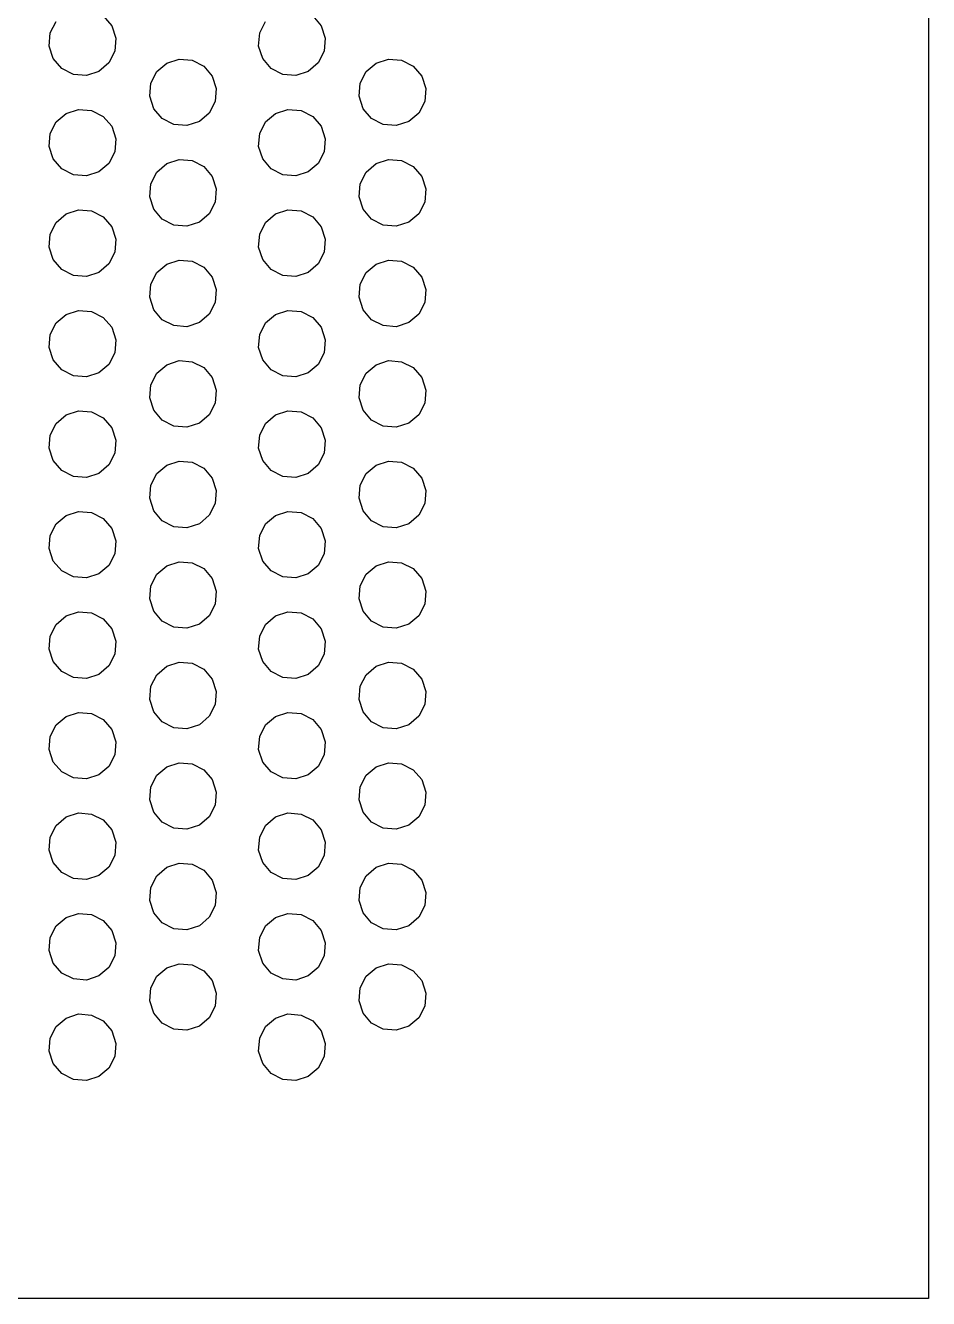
# Model space of a CAD drawing. Header units: metres. Extents: x 50 to 377, y 20 to 300.
# Drawn here: x 243.03 to 269.98, y 32.62 to 70.62 of the extents above; entities that cross this region are included whole.
import ezdxf

# ---------------------------------------------------------------- set-up
doc = ezdxf.new("R2010")
doc.units = ezdxf.units.M

msp = doc.modelspace()

# ---------------------------------------------------------------- linework, layer by layer
at = {"layer": 'Layer0'}
for p, q in [((269.978, 182.609), (269.978, 32.623)), ((243.766, 70.396), (243.943, 70.743)), ((245.348, 70.908), (245.601, 70.611)), ((250.016, 70.396), (250.193, 70.743)), ((251.598, 70.908), (251.851, 70.611)), ((243.735, 70.007), (243.766, 70.396)), ((245.601, 70.611), (245.721, 70.24)), ((249.985, 70.007), (250.016, 70.396)), ((251.851, 70.611), (251.971, 70.24)), ((243.855, 69.636), (243.735, 70.007)), ((245.721, 70.24), (245.69, 69.851)), ((250.105, 69.636), (249.985, 70.007)), ((251.971, 70.24), (251.94, 69.851)), ((244.108, 69.339), (243.855, 69.636)), ((245.69, 69.851), (245.512, 69.503)), ((247.24, 69.496), (247.611, 69.616)), ((247.611, 69.616), (248, 69.585)), ((248, 69.585), (248.348, 69.408)), ((250.358, 69.339), (250.105, 69.636)), ((251.94, 69.851), (251.762, 69.503)), ((253.49, 69.496), (253.861, 69.616)), ((253.861, 69.616), (254.25, 69.585)), ((254.25, 69.585), (254.598, 69.408)), ((244.455, 69.161), (244.108, 69.339)), ((244.844, 69.13), (244.455, 69.161)), ((245.215, 69.25), (244.844, 69.13)), ((245.512, 69.503), (245.215, 69.25)), ((246.766, 68.896), (246.943, 69.243)), ((246.943, 69.243), (247.24, 69.496)), ((248.348, 69.408), (248.601, 69.111)), ((250.705, 69.161), (250.358, 69.339)), ((251.094, 69.13), (250.705, 69.161)), ((251.465, 69.25), (251.094, 69.13)), ((251.762, 69.503), (251.465, 69.25)), ((253.016, 68.896), (253.193, 69.243)), ((253.193, 69.243), (253.49, 69.496)), ((254.598, 69.408), (254.851, 69.111)), ((246.735, 68.507), (246.766, 68.896)), ((248.601, 69.111), (248.721, 68.74)), ((252.985, 68.507), (253.016, 68.896)), ((254.851, 69.111), (254.971, 68.74)), ((246.855, 68.136), (246.735, 68.507)), ((248.721, 68.74), (248.69, 68.351)), ((253.105, 68.136), (252.985, 68.507)), ((254.971, 68.74), (254.94, 68.351)), ((244.24, 67.996), (244.611, 68.116)), ((244.611, 68.116), (245, 68.085)), ((245, 68.085), (245.348, 67.908)), ((247.108, 67.839), (246.855, 68.136)), ((248.69, 68.351), (248.512, 68.003)), ((250.49, 67.996), (250.861, 68.116)), ((250.861, 68.116), (251.25, 68.085)), ((251.25, 68.085), (251.598, 67.908)), ((253.358, 67.839), (253.105, 68.136)), ((254.94, 68.351), (254.762, 68.003)), ((243.766, 67.396), (243.943, 67.743)), ((243.943, 67.743), (244.24, 67.996)), ((245.348, 67.908), (245.601, 67.611)), ((247.455, 67.661), (247.108, 67.839)), ((247.844, 67.63), (247.455, 67.661)), ((248.215, 67.75), (247.844, 67.63)), ((248.512, 68.003), (248.215, 67.75)), ((250.016, 67.396), (250.193, 67.743)), ((250.193, 67.743), (250.49, 67.996)), ((251.598, 67.908), (251.851, 67.611)), ((253.705, 67.661), (253.358, 67.839)), ((254.094, 67.63), (253.705, 67.661)), ((254.465, 67.75), (254.094, 67.63)), ((254.762, 68.003), (254.465, 67.75)), ((243.735, 67.007), (243.766, 67.396)), ((245.601, 67.611), (245.721, 67.24)), ((249.985, 67.007), (250.016, 67.396)), ((251.851, 67.611), (251.971, 67.24)), ((243.855, 66.636), (243.735, 67.007)), ((245.721, 67.24), (245.69, 66.851)), ((250.105, 66.636), (249.985, 67.007)), ((251.971, 67.24), (251.94, 66.851)), ((244.108, 66.339), (243.855, 66.636)), ((245.512, 66.503), (245.215, 66.25)), ((245.69, 66.851), (245.512, 66.503)), ((246.943, 66.243), (247.24, 66.496)), ((247.24, 66.496), (247.611, 66.616)), ((247.611, 66.616), (248, 66.585)), ((248, 66.585), (248.348, 66.408)), ((250.358, 66.339), (250.105, 66.636)), ((251.762, 66.503), (251.465, 66.25)), ((251.94, 66.851), (251.762, 66.503)), ((253.193, 66.243), (253.49, 66.496)), ((253.49, 66.496), (253.861, 66.616)), ((253.861, 66.616), (254.25, 66.585)), ((254.25, 66.585), (254.598, 66.408)), ((244.455, 66.161), (244.108, 66.339)), ((244.844, 66.13), (244.455, 66.161)), ((245.215, 66.25), (244.844, 66.13)), ((246.766, 65.896), (246.943, 66.243)), ((248.348, 66.408), (248.601, 66.111)), ((250.705, 66.161), (250.358, 66.339)), ((251.094, 66.13), (250.705, 66.161)), ((251.465, 66.25), (251.094, 66.13)), ((253.016, 65.896), (253.193, 66.243)), ((254.598, 66.408), (254.851, 66.111)), ((246.735, 65.507), (246.766, 65.896)), ((248.601, 66.111), (248.721, 65.74)), ((248.721, 65.74), (248.69, 65.351)), ((252.985, 65.507), (253.016, 65.896)), ((254.851, 66.111), (254.971, 65.74)), ((254.971, 65.74), (254.94, 65.351)), ((246.855, 65.136), (246.735, 65.507)), ((253.105, 65.136), (252.985, 65.507)), ((243.943, 64.743), (244.24, 64.996)), ((244.24, 64.996), (244.611, 65.116)), ((244.611, 65.116), (245, 65.085)), ((245, 65.085), (245.348, 64.908)), ((247.108, 64.839), (246.855, 65.136)), ((248.512, 65.003), (248.215, 64.75)), ((248.69, 65.351), (248.512, 65.003)), ((250.193, 64.743), (250.49, 64.996)), ((250.49, 64.996), (250.861, 65.116)), ((250.861, 65.116), (251.25, 65.085)), ((251.25, 65.085), (251.598, 64.908)), ((253.358, 64.839), (253.105, 65.136)), ((254.762, 65.003), (254.465, 64.75)), ((254.94, 65.351), (254.762, 65.003)), ((243.766, 64.396), (243.943, 64.743)), ((245.348, 64.908), (245.601, 64.611)), ((245.601, 64.611), (245.721, 64.24)), ((247.455, 64.661), (247.108, 64.839)), ((247.844, 64.63), (247.455, 64.661)), ((248.215, 64.75), (247.844, 64.63)), ((250.016, 64.396), (250.193, 64.743)), ((251.598, 64.908), (251.851, 64.611)), ((251.851, 64.611), (251.971, 64.24)), ((253.705, 64.661), (253.358, 64.839)), ((254.094, 64.63), (253.705, 64.661)), ((254.465, 64.75), (254.094, 64.63)), ((243.735, 64.007), (243.766, 64.396)), ((245.721, 64.24), (245.69, 63.851)), ((249.985, 64.007), (250.016, 64.396)), ((251.971, 64.24), (251.94, 63.851)), ((243.855, 63.636), (243.735, 64.007)), ((245.69, 63.851), (245.512, 63.503)), ((250.105, 63.636), (249.985, 64.007)), ((251.94, 63.851), (251.762, 63.503)), ((244.108, 63.339), (243.855, 63.636)), ((245.512, 63.503), (245.215, 63.25)), ((246.943, 63.243), (247.24, 63.496)), ((247.24, 63.496), (247.611, 63.616)), ((247.611, 63.616), (248, 63.585)), ((248, 63.585), (248.348, 63.408)), ((250.358, 63.339), (250.105, 63.636)), ((251.762, 63.503), (251.465, 63.25)), ((253.193, 63.243), (253.49, 63.496)), ((253.49, 63.496), (253.861, 63.616)), ((253.861, 63.616), (254.25, 63.585)), ((254.25, 63.585), (254.598, 63.408)), ((244.455, 63.161), (244.108, 63.339)), ((244.844, 63.13), (244.455, 63.161)), ((245.215, 63.25), (244.844, 63.13)), ((246.766, 62.896), (246.943, 63.243)), ((248.348, 63.408), (248.601, 63.111)), ((248.601, 63.111), (248.721, 62.74)), ((250.705, 63.161), (250.358, 63.339)), ((251.094, 63.13), (250.705, 63.161)), ((251.465, 63.25), (251.094, 63.13)), ((253.016, 62.896), (253.193, 63.243)), ((254.598, 63.408), (254.851, 63.111)), ((254.851, 63.111), (254.971, 62.74)), ((246.735, 62.507), (246.766, 62.896)), ((248.721, 62.74), (248.69, 62.351)), ((252.985, 62.507), (253.016, 62.896)), ((254.971, 62.74), (254.94, 62.351)), ((246.855, 62.136), (246.735, 62.507)), ((248.69, 62.351), (248.512, 62.003)), ((253.105, 62.136), (252.985, 62.507)), ((254.94, 62.351), (254.762, 62.003)), ((243.943, 61.743), (244.24, 61.996)), ((244.24, 61.996), (244.611, 62.116)), ((244.611, 62.116), (245, 62.085)), ((245, 62.085), (245.348, 61.908)), ((247.108, 61.839), (246.855, 62.136)), ((248.512, 62.003), (248.215, 61.75)), ((250.193, 61.743), (250.49, 61.996)), ((250.49, 61.996), (250.861, 62.116)), ((250.861, 62.116), (251.25, 62.085)), ((251.25, 62.085), (251.598, 61.908)), ((253.358, 61.839), (253.105, 62.136)), ((254.762, 62.003), (254.465, 61.75)), ((243.766, 61.396), (243.943, 61.743)), ((245.348, 61.908), (245.601, 61.611)), ((245.601, 61.611), (245.721, 61.24)), ((247.455, 61.661), (247.108, 61.839)), ((247.844, 61.63), (247.455, 61.661)), ((248.215, 61.75), (247.844, 61.63)), ((250.016, 61.396), (250.193, 61.743)), ((251.598, 61.908), (251.851, 61.611)), ((251.851, 61.611), (251.971, 61.24)), ((253.705, 61.661), (253.358, 61.839)), ((254.094, 61.63), (253.705, 61.661)), ((254.465, 61.75), (254.094, 61.63)), ((243.735, 61.007), (243.766, 61.396)), ((245.721, 61.24), (245.69, 60.851)), ((249.985, 61.007), (250.016, 61.396)), ((251.971, 61.24), (251.94, 60.851)), ((243.855, 60.636), (243.735, 61.007)), ((245.69, 60.851), (245.512, 60.503)), ((250.105, 60.636), (249.985, 61.007)), ((251.94, 60.851), (251.762, 60.503)), ((244.108, 60.339), (243.855, 60.636)), ((245.512, 60.503), (245.215, 60.25)), ((246.943, 60.243), (247.24, 60.496)), ((247.24, 60.496), (247.611, 60.616)), ((247.611, 60.616), (248, 60.585)), ((248, 60.585), (248.348, 60.408)), ((250.358, 60.339), (250.105, 60.636)), ((251.762, 60.503), (251.465, 60.25)), ((253.193, 60.243), (253.49, 60.496)), ((253.49, 60.496), (253.861, 60.616)), ((253.861, 60.616), (254.25, 60.585)), ((254.25, 60.585), (254.598, 60.408)), ((244.455, 60.161), (244.108, 60.339)), ((244.844, 60.13), (244.455, 60.161)), ((245.215, 60.25), (244.844, 60.13)), ((246.766, 59.896), (246.943, 60.243)), ((248.348, 60.408), (248.601, 60.111)), ((248.601, 60.111), (248.721, 59.74)), ((250.705, 60.161), (250.358, 60.339)), ((251.094, 60.13), (250.705, 60.161)), ((251.465, 60.25), (251.094, 60.13)), ((253.016, 59.896), (253.193, 60.243)), ((254.598, 60.408), (254.851, 60.111)), ((254.851, 60.111), (254.971, 59.74)), ((246.735, 59.507), (246.766, 59.896)), ((248.721, 59.74), (248.69, 59.351)), ((252.985, 59.507), (253.016, 59.896)), ((254.971, 59.74), (254.94, 59.351)), ((246.855, 59.136), (246.735, 59.507)), ((248.69, 59.351), (248.512, 59.003)), ((253.105, 59.136), (252.985, 59.507)), ((254.94, 59.351), (254.762, 59.003)), ((243.943, 58.743), (244.24, 58.996)), ((244.24, 58.996), (244.611, 59.116)), ((244.611, 59.116), (245, 59.085)), ((245, 59.085), (245.348, 58.908)), ((245.348, 58.908), (245.601, 58.611)), ((247.108, 58.839), (246.855, 59.136)), ((248.512, 59.003), (248.215, 58.75)), ((250.193, 58.743), (250.49, 58.996)), ((250.49, 58.996), (250.861, 59.116)), ((250.861, 59.116), (251.25, 59.085)), ((251.25, 59.085), (251.598, 58.908)), ((251.598, 58.908), (251.851, 58.611)), ((253.358, 58.839), (253.105, 59.136)), ((254.762, 59.003), (254.465, 58.75)), ((243.766, 58.396), (243.943, 58.743)), ((245.601, 58.611), (245.721, 58.24)), ((247.455, 58.661), (247.108, 58.839)), ((247.844, 58.63), (247.455, 58.661)), ((248.215, 58.75), (247.844, 58.63)), ((250.016, 58.396), (250.193, 58.743)), ((251.851, 58.611), (251.971, 58.24)), ((253.705, 58.661), (253.358, 58.839)), ((254.094, 58.63), (253.705, 58.661)), ((254.465, 58.75), (254.094, 58.63)), ((243.735, 58.007), (243.766, 58.396)), ((245.721, 58.24), (245.69, 57.851)), ((249.985, 58.007), (250.016, 58.396)), ((251.971, 58.24), (251.94, 57.851)), ((243.855, 57.636), (243.735, 58.007)), ((245.69, 57.851), (245.512, 57.503)), ((250.105, 57.636), (249.985, 58.007)), ((251.94, 57.851), (251.762, 57.503)), ((244.108, 57.339), (243.855, 57.636)), ((245.512, 57.503), (245.215, 57.25)), ((246.943, 57.243), (247.24, 57.496)), ((247.24, 57.496), (247.611, 57.616)), ((247.611, 57.616), (248, 57.585)), ((248, 57.585), (248.348, 57.408)), ((248.348, 57.408), (248.601, 57.111)), ((250.358, 57.339), (250.105, 57.636)), ((251.762, 57.503), (251.465, 57.25)), ((253.193, 57.243), (253.49, 57.496)), ((253.49, 57.496), (253.861, 57.616)), ((253.861, 57.616), (254.25, 57.585)), ((254.25, 57.585), (254.598, 57.408)), ((254.598, 57.408), (254.851, 57.111)), ((244.455, 57.161), (244.108, 57.339)), ((244.844, 57.13), (244.455, 57.161)), ((245.215, 57.25), (244.844, 57.13)), ((246.766, 56.896), (246.943, 57.243)), ((248.601, 57.111), (248.721, 56.74)), ((250.705, 57.161), (250.358, 57.339)), ((251.094, 57.13), (250.705, 57.161)), ((251.465, 57.25), (251.094, 57.13)), ((253.016, 56.896), (253.193, 57.243)), ((254.851, 57.111), (254.971, 56.74)), ((246.735, 56.507), (246.766, 56.896)), ((248.721, 56.74), (248.69, 56.351)), ((252.985, 56.507), (253.016, 56.896)), ((254.971, 56.74), (254.94, 56.351)), ((246.855, 56.136), (246.735, 56.507)), ((248.69, 56.351), (248.512, 56.003)), ((253.105, 56.136), (252.985, 56.507)), ((254.94, 56.351), (254.762, 56.003)), ((243.943, 55.743), (244.24, 55.996)), ((244.24, 55.996), (244.611, 56.116)), ((244.611, 56.116), (245, 56.085)), ((245, 56.085), (245.348, 55.908)), ((245.348, 55.908), (245.601, 55.611)), ((247.108, 55.839), (246.855, 56.136)), ((248.512, 56.003), (248.215, 55.75)), ((250.193, 55.743), (250.49, 55.996)), ((250.49, 55.996), (250.861, 56.116)), ((250.861, 56.116), (251.25, 56.085)), ((251.25, 56.085), (251.598, 55.908)), ((251.598, 55.908), (251.851, 55.611)), ((253.358, 55.839), (253.105, 56.136)), ((254.762, 56.003), (254.465, 55.75)), ((243.766, 55.396), (243.943, 55.743)), ((245.601, 55.611), (245.721, 55.24)), ((247.455, 55.661), (247.108, 55.839)), ((247.844, 55.63), (247.455, 55.661)), ((248.215, 55.75), (247.844, 55.63)), ((250.016, 55.396), (250.193, 55.743)), ((251.851, 55.611), (251.971, 55.24)), ((253.705, 55.661), (253.358, 55.839)), ((254.094, 55.63), (253.705, 55.661)), ((254.465, 55.75), (254.094, 55.63)), ((243.735, 55.007), (243.766, 55.396)), ((245.721, 55.24), (245.69, 54.851)), ((249.985, 55.007), (250.016, 55.396)), ((251.971, 55.24), (251.94, 54.851)), ((243.855, 54.636), (243.735, 55.007)), ((245.69, 54.851), (245.512, 54.503)), ((250.105, 54.636), (249.985, 55.007)), ((251.94, 54.851), (251.762, 54.503)), ((244.108, 54.339), (243.855, 54.636)), ((244.455, 54.161), (244.108, 54.339)), ((245.512, 54.503), (245.215, 54.25)), ((246.943, 54.243), (247.24, 54.496)), ((247.24, 54.496), (247.611, 54.616)), ((247.611, 54.616), (248, 54.585)), ((248, 54.585), (248.348, 54.408)), ((248.348, 54.408), (248.601, 54.111)), ((250.358, 54.339), (250.105, 54.636)), ((250.705, 54.161), (250.358, 54.339)), ((251.762, 54.503), (251.465, 54.25)), ((253.193, 54.243), (253.49, 54.496)), ((253.49, 54.496), (253.861, 54.616)), ((253.861, 54.616), (254.25, 54.585)), ((254.25, 54.585), (254.598, 54.408)), ((254.598, 54.408), (254.851, 54.111)), ((244.844, 54.13), (244.455, 54.161)), ((245.215, 54.25), (244.844, 54.13)), ((246.766, 53.896), (246.943, 54.243)), ((248.601, 54.111), (248.721, 53.74)), ((251.094, 54.13), (250.705, 54.161)), ((251.465, 54.25), (251.094, 54.13)), ((253.016, 53.896), (253.193, 54.243)), ((254.851, 54.111), (254.971, 53.74)), ((246.735, 53.507), (246.766, 53.896)), ((248.721, 53.74), (248.69, 53.351)), ((252.985, 53.507), (253.016, 53.896)), ((254.971, 53.74), (254.94, 53.351)), ((246.855, 53.136), (246.735, 53.507)), ((248.69, 53.351), (248.512, 53.003)), ((253.105, 53.136), (252.985, 53.507)), ((254.94, 53.351), (254.762, 53.003)), ((243.943, 52.743), (244.24, 52.996)), ((244.24, 52.996), (244.611, 53.116)), ((244.611, 53.116), (245, 53.085)), ((245, 53.085), (245.348, 52.908)), ((245.348, 52.908), (245.601, 52.611)), ((247.108, 52.839), (246.855, 53.136)), ((247.455, 52.661), (247.108, 52.839)), ((248.512, 53.003), (248.215, 52.75)), ((250.193, 52.743), (250.49, 52.996)), ((250.49, 52.996), (250.861, 53.116)), ((250.861, 53.116), (251.25, 53.085)), ((251.25, 53.085), (251.598, 52.908)), ((251.598, 52.908), (251.851, 52.611)), ((253.358, 52.839), (253.105, 53.136)), ((253.705, 52.661), (253.358, 52.839)), ((254.762, 53.003), (254.465, 52.75)), ((243.766, 52.396), (243.943, 52.743)), ((245.601, 52.611), (245.721, 52.24)), ((247.844, 52.63), (247.455, 52.661)), ((248.215, 52.75), (247.844, 52.63)), ((250.016, 52.396), (250.193, 52.743)), ((251.851, 52.611), (251.971, 52.24)), ((254.094, 52.63), (253.705, 52.661)), ((254.465, 52.75), (254.094, 52.63)), ((243.735, 52.007), (243.766, 52.396)), ((245.721, 52.24), (245.69, 51.851)), ((249.985, 52.007), (250.016, 52.396)), ((251.971, 52.24), (251.94, 51.851)), ((243.855, 51.636), (243.735, 52.007)), ((245.69, 51.851), (245.512, 51.503)), ((250.105, 51.636), (249.985, 52.007)), ((251.94, 51.851), (251.762, 51.503)), ((244.108, 51.339), (243.855, 51.636)), ((244.455, 51.161), (244.108, 51.339)), ((245.512, 51.503), (245.215, 51.25)), ((246.943, 51.243), (247.24, 51.496)), ((247.24, 51.496), (247.611, 51.616)), ((247.611, 51.616), (248, 51.585)), ((248, 51.585), (248.348, 51.408)), ((248.348, 51.408), (248.601, 51.111)), ((250.358, 51.339), (250.105, 51.636)), ((250.705, 51.161), (250.358, 51.339)), ((251.762, 51.503), (251.465, 51.25)), ((253.193, 51.243), (253.49, 51.496)), ((253.49, 51.496), (253.861, 51.616)), ((253.861, 51.616), (254.25, 51.585)), ((254.25, 51.585), (254.598, 51.408)), ((254.598, 51.408), (254.851, 51.111)), ((244.844, 51.13), (244.455, 51.161)), ((245.215, 51.25), (244.844, 51.13)), ((246.766, 50.896), (246.943, 51.243)), ((248.601, 51.111), (248.721, 50.74)), ((251.094, 51.13), (250.705, 51.161)), ((251.465, 51.25), (251.094, 51.13)), ((253.016, 50.896), (253.193, 51.243)), ((254.851, 51.111), (254.971, 50.74)), ((246.735, 50.507), (246.766, 50.896)), ((248.721, 50.74), (248.69, 50.351)), ((252.985, 50.507), (253.016, 50.896)), ((254.971, 50.74), (254.94, 50.351)), ((246.855, 50.136), (246.735, 50.507)), ((248.69, 50.351), (248.512, 50.003)), ((253.105, 50.136), (252.985, 50.507)), ((254.94, 50.351), (254.762, 50.003)), ((243.943, 49.743), (244.24, 49.996)), ((244.24, 49.996), (244.611, 50.116)), ((244.611, 50.116), (245, 50.085)), ((245, 50.085), (245.348, 49.908)), ((245.348, 49.908), (245.601, 49.611)), ((247.108, 49.839), (246.855, 50.136)), ((247.455, 49.661), (247.108, 49.839)), ((248.512, 50.003), (248.215, 49.75)), ((250.193, 49.743), (250.49, 49.996)), ((250.49, 49.996), (250.861, 50.116)), ((250.861, 50.116), (251.25, 50.085)), ((251.25, 50.085), (251.598, 49.908)), ((251.598, 49.908), (251.851, 49.611)), ((253.358, 49.839), (253.105, 50.136)), ((253.705, 49.661), (253.358, 49.839)), ((254.762, 50.003), (254.465, 49.75)), ((243.766, 49.396), (243.943, 49.743)), ((245.601, 49.611), (245.721, 49.24)), ((247.844, 49.63), (247.455, 49.661)), ((248.215, 49.75), (247.844, 49.63)), ((250.016, 49.396), (250.193, 49.743)), ((251.851, 49.611), (251.971, 49.24)), ((254.094, 49.63), (253.705, 49.661)), ((254.465, 49.75), (254.094, 49.63)), ((243.735, 49.007), (243.766, 49.396)), ((245.721, 49.24), (245.69, 48.851)), ((249.985, 49.007), (250.016, 49.396)), ((251.971, 49.24), (251.94, 48.851)), ((243.855, 48.636), (243.735, 49.007)), ((245.69, 48.851), (245.512, 48.503)), ((250.105, 48.636), (249.985, 49.007)), ((251.94, 48.851), (251.762, 48.503)), ((244.108, 48.339), (243.855, 48.636)), ((244.455, 48.161), (244.108, 48.339)), ((245.512, 48.503), (245.215, 48.25)), ((246.943, 48.243), (247.24, 48.496)), ((247.24, 48.496), (247.611, 48.616)), ((247.611, 48.616), (248, 48.585)), ((248, 48.585), (248.348, 48.408)), ((248.348, 48.408), (248.601, 48.111)), ((250.358, 48.339), (250.105, 48.636)), ((250.705, 48.161), (250.358, 48.339)), ((251.762, 48.503), (251.465, 48.25)), ((253.193, 48.243), (253.49, 48.496)), ((253.49, 48.496), (253.861, 48.616)), ((253.861, 48.616), (254.25, 48.585)), ((254.25, 48.585), (254.598, 48.408)), ((254.598, 48.408), (254.851, 48.111)), ((244.844, 48.13), (244.455, 48.161)), ((245.215, 48.25), (244.844, 48.13)), ((246.735, 47.507), (246.766, 47.896)), ((246.766, 47.896), (246.943, 48.243)), ((248.601, 48.111), (248.721, 47.74)), ((251.094, 48.13), (250.705, 48.161)), ((251.465, 48.25), (251.094, 48.13)), ((252.985, 47.507), (253.016, 47.896)), ((253.016, 47.896), (253.193, 48.243)), ((254.851, 48.111), (254.971, 47.74)), ((246.855, 47.136), (246.735, 47.507)), ((248.721, 47.74), (248.69, 47.351)), ((253.105, 47.136), (252.985, 47.507)), ((254.971, 47.74), (254.94, 47.351)), ((247.108, 46.839), (246.855, 47.136)), ((248.69, 47.351), (248.512, 47.003)), ((253.358, 46.839), (253.105, 47.136)), ((254.94, 47.351), (254.762, 47.003)), ((243.766, 46.396), (243.943, 46.743)), ((243.943, 46.743), (244.24, 46.996)), ((244.24, 46.996), (244.611, 47.116)), ((244.611, 47.116), (245, 47.085)), ((245, 47.085), (245.348, 46.908)), ((245.348, 46.908), (245.601, 46.611)), ((247.455, 46.661), (247.108, 46.839)), ((248.215, 46.75), (247.844, 46.63)), ((248.512, 47.003), (248.215, 46.75)), ((250.016, 46.396), (250.193, 46.743)), ((250.193, 46.743), (250.49, 46.996)), ((250.49, 46.996), (250.861, 47.116)), ((250.861, 47.116), (251.25, 47.085)), ((251.25, 47.085), (251.598, 46.908)), ((251.598, 46.908), (251.851, 46.611)), ((253.705, 46.661), (253.358, 46.839)), ((254.465, 46.75), (254.094, 46.63)), ((254.762, 47.003), (254.465, 46.75)), ((243.735, 46.007), (243.766, 46.396)), ((245.601, 46.611), (245.721, 46.24)), ((247.844, 46.63), (247.455, 46.661)), ((249.985, 46.007), (250.016, 46.396)), ((251.851, 46.611), (251.971, 46.24)), ((254.094, 46.63), (253.705, 46.661)), ((243.855, 45.636), (243.735, 46.007)), ((245.721, 46.24), (245.69, 45.851)), ((250.105, 45.636), (249.985, 46.007)), ((251.971, 46.24), (251.94, 45.851)), ((244.108, 45.339), (243.855, 45.636)), ((245.69, 45.851), (245.512, 45.503)), ((247.24, 45.496), (247.611, 45.616)), ((247.611, 45.616), (248, 45.585)), ((250.358, 45.339), (250.105, 45.636)), ((251.94, 45.851), (251.762, 45.503)), ((253.49, 45.496), (253.861, 45.616)), ((253.861, 45.616), (254.25, 45.585)), ((244.455, 45.161), (244.108, 45.339)), ((245.215, 45.25), (244.844, 45.13)), ((245.512, 45.503), (245.215, 45.25)), ((246.766, 44.896), (246.943, 45.243)), ((246.943, 45.243), (247.24, 45.496)), ((248, 45.585), (248.348, 45.408)), ((248.348, 45.408), (248.601, 45.111)), ((250.705, 45.161), (250.358, 45.339)), ((251.465, 45.25), (251.094, 45.13)), ((251.762, 45.503), (251.465, 45.25)), ((253.016, 44.896), (253.193, 45.243)), ((253.193, 45.243), (253.49, 45.496)), ((254.25, 45.585), (254.598, 45.408)), ((254.598, 45.408), (254.851, 45.111)), ((244.844, 45.13), (244.455, 45.161)), ((246.735, 44.507), (246.766, 44.896)), ((248.601, 45.111), (248.721, 44.74)), ((251.094, 45.13), (250.705, 45.161)), ((252.985, 44.507), (253.016, 44.896)), ((254.851, 45.111), (254.971, 44.74)), ((246.855, 44.136), (246.735, 44.507)), ((248.721, 44.74), (248.69, 44.351)), ((253.105, 44.136), (252.985, 44.507)), ((254.971, 44.74), (254.94, 44.351)), ((244.24, 43.996), (244.611, 44.116)), ((244.611, 44.116), (245, 44.085)), ((245, 44.085), (245.348, 43.908)), ((247.108, 43.839), (246.855, 44.136)), ((248.69, 44.351), (248.512, 44.003)), ((250.49, 43.996), (250.861, 44.116)), ((250.861, 44.116), (251.25, 44.085)), ((251.25, 44.085), (251.598, 43.908)), ((253.358, 43.839), (253.105, 44.136)), ((254.94, 44.351), (254.762, 44.003)), ((243.766, 43.396), (243.943, 43.743)), ((243.943, 43.743), (244.24, 43.996)), ((245.348, 43.908), (245.601, 43.611)), ((247.455, 43.661), (247.108, 43.839)), ((248.215, 43.75), (247.844, 43.63)), ((248.512, 44.003), (248.215, 43.75)), ((250.016, 43.396), (250.193, 43.743)), ((250.193, 43.743), (250.49, 43.996)), ((251.598, 43.908), (251.851, 43.611)), ((253.705, 43.661), (253.358, 43.839)), ((254.465, 43.75), (254.094, 43.63)), ((254.762, 44.003), (254.465, 43.75)), ((243.735, 43.007), (243.766, 43.396)), ((245.601, 43.611), (245.721, 43.24)), ((247.844, 43.63), (247.455, 43.661)), ((249.985, 43.007), (250.016, 43.396)), ((251.851, 43.611), (251.971, 43.24)), ((254.094, 43.63), (253.705, 43.661)), ((243.855, 42.636), (243.735, 43.007)), ((245.721, 43.24), (245.69, 42.851)), ((250.105, 42.636), (249.985, 43.007)), ((251.971, 43.24), (251.94, 42.851)), ((244.108, 42.339), (243.855, 42.636)), ((245.69, 42.851), (245.512, 42.503)), ((247.24, 42.496), (247.611, 42.616)), ((247.611, 42.616), (248, 42.585)), ((248, 42.585), (248.348, 42.408)), ((250.358, 42.339), (250.105, 42.636)), ((251.94, 42.851), (251.762, 42.503)), ((253.49, 42.496), (253.861, 42.616)), ((253.861, 42.616), (254.25, 42.585)), ((254.25, 42.585), (254.598, 42.408)), ((244.455, 42.161), (244.108, 42.339)), ((245.215, 42.25), (244.844, 42.13)), ((245.512, 42.503), (245.215, 42.25)), ((246.766, 41.896), (246.943, 42.243)), ((246.943, 42.243), (247.24, 42.496)), ((248.348, 42.408), (248.601, 42.111)), ((250.705, 42.161), (250.358, 42.339)), ((251.465, 42.25), (251.094, 42.13)), ((251.762, 42.503), (251.465, 42.25)), ((253.016, 41.896), (253.193, 42.243)), ((253.193, 42.243), (253.49, 42.496)), ((254.598, 42.408), (254.851, 42.111)), ((244.844, 42.13), (244.455, 42.161)), ((246.735, 41.507), (246.766, 41.896)), ((248.601, 42.111), (248.721, 41.74)), ((251.094, 42.13), (250.705, 42.161)), ((252.985, 41.507), (253.016, 41.896)), ((254.851, 42.111), (254.971, 41.74)), ((246.855, 41.136), (246.735, 41.507)), ((248.721, 41.74), (248.69, 41.351)), ((253.105, 41.136), (252.985, 41.507)), ((254.971, 41.74), (254.94, 41.351)), ((244.24, 40.996), (244.611, 41.116)), ((244.611, 41.116), (245, 41.085)), ((245, 41.085), (245.348, 40.908)), ((247.108, 40.839), (246.855, 41.136)), ((248.69, 41.351), (248.512, 41.003)), ((250.49, 40.996), (250.861, 41.116)), ((250.861, 41.116), (251.25, 41.085)), ((251.25, 41.085), (251.598, 40.908)), ((253.358, 40.839), (253.105, 41.136)), ((254.94, 41.351), (254.762, 41.003)), ((243.766, 40.396), (243.943, 40.743)), ((243.943, 40.743), (244.24, 40.996)), ((245.348, 40.908), (245.601, 40.611)), ((247.455, 40.661), (247.108, 40.839)), ((247.844, 40.63), (247.455, 40.661)), ((248.215, 40.75), (247.844, 40.63)), ((248.512, 41.003), (248.215, 40.75)), ((250.016, 40.396), (250.193, 40.743)), ((250.193, 40.743), (250.49, 40.996)), ((251.598, 40.908), (251.851, 40.611)), ((253.705, 40.661), (253.358, 40.839)), ((254.094, 40.63), (253.705, 40.661)), ((254.465, 40.75), (254.094, 40.63)), ((254.762, 41.003), (254.465, 40.75)), ((243.735, 40.007), (243.766, 40.396)), ((245.601, 40.611), (245.721, 40.24)), ((249.985, 40.007), (250.016, 40.396)), ((251.851, 40.611), (251.971, 40.24)), ((243.855, 39.636), (243.735, 40.007)), ((245.721, 40.24), (245.69, 39.851)), ((250.105, 39.636), (249.985, 40.007)), ((251.971, 40.24), (251.94, 39.851)), ((244.108, 39.339), (243.855, 39.636)), ((245.69, 39.851), (245.512, 39.503)), ((250.358, 39.339), (250.105, 39.636)), ((251.94, 39.851), (251.762, 39.503)), ((244.455, 39.161), (244.108, 39.339)), ((244.844, 39.13), (244.455, 39.161)), ((245.215, 39.25), (244.844, 39.13)), ((245.512, 39.503), (245.215, 39.25)), ((250.705, 39.161), (250.358, 39.339)), ((251.094, 39.13), (250.705, 39.161)), ((251.465, 39.25), (251.094, 39.13)), ((251.762, 39.503), (251.465, 39.25)), ((269.978, 32.623), (165.978, 32.623))]:
    msp.add_line(p, q, dxfattribs=at)

doc.saveas('drawing.dxf')
